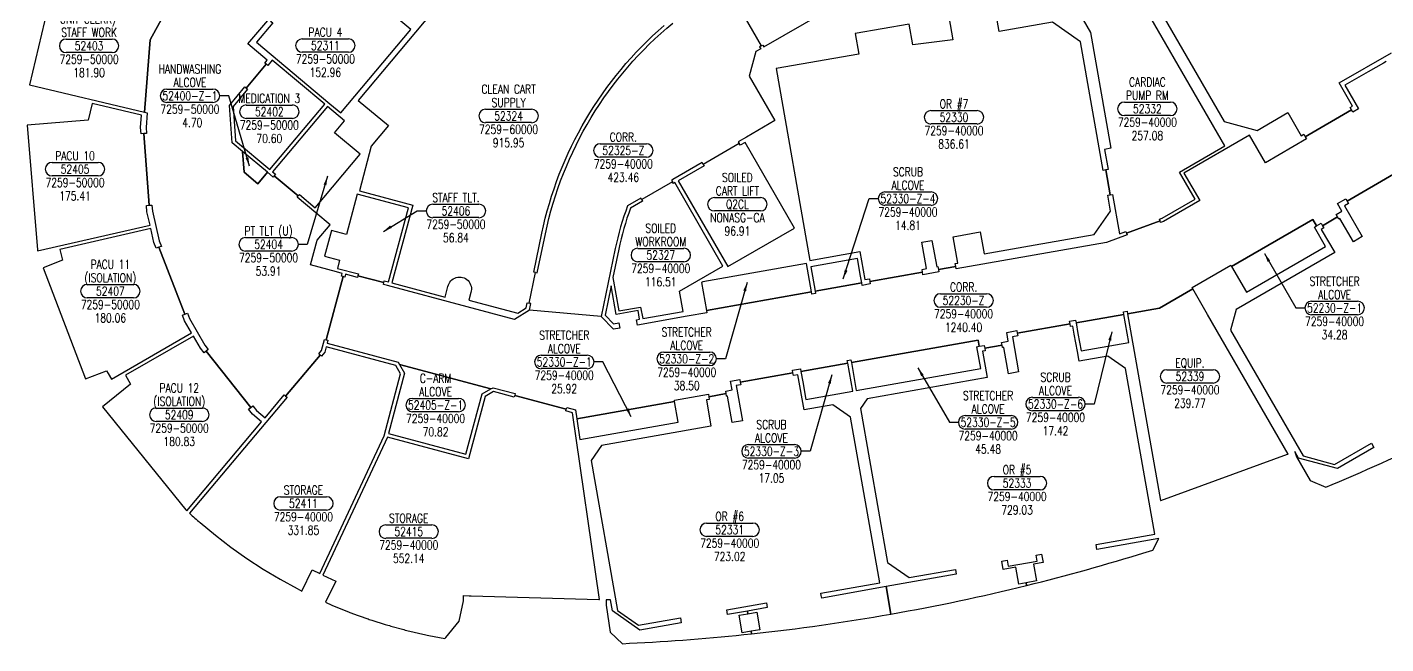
# Model space of a CAD drawing. Extents: x -1769 to 1590, y 4912 to 7368.
# Drawn here: x -1769 to 59, y 4912 to 5741 of the extents above; entities that cross this region are included whole.
import ezdxf
from ezdxf.enums import TextEntityAlignment as Align

# ---------------------------------------------------------------- set-up
doc = ezdxf.new("R2010")
doc.units = 0
doc.header["$LTSCALE"] = 48
doc.header["$MEASUREMENT"] = 0
doc.layers.get('0').update_dxf_attribs({"linetype": 'CONTINUOUS'})
for name, color, linetype in [('AREA', 3, 'CONTINUOUS'), ('AREA2', 1, 'CONTINUOUS'), ('COSTC', 6, 'CONTINUOUS'), ('PLINE2', 5, 'CONTINUOUS'), ('ROOMNA', 4, 'CONTINUOUS'), ('ROOMNO', 4, 'CONTINUOUS'), ('ROOMOV', 4, 'CONTINUOUS')]:
    doc.layers.add(name, color=color, linetype=linetype)
doc.styles.get("Standard").update_dxf_attribs({"font": 'simplex.shx', "width": 0.75, "height": 12})
doc.dimstyles.get("Standard").update_dxf_attribs({"dimtxt": 12, "dimasz": 12, "dimexe": 9, "dimexo": 3, "dimgap": 12, "dimtad": 1, "dimdec": 4, "dimzin": 0, "dimtxsty": 'STANDARD', "dimblk": 'OBLIQUE', "dimcen": 0, "dimdle": 3, "dimclrd": 256, "dimclre": 256, "dimclrt": 256, "dimazin": 3, "dimtfac": 1, "dimtdec": 4, "dimtix": 1, "dimtmove": 0, "dimatfit": 3, "dimtolj": 1, "dimtzin": 0})

# ---------------------------------------------------------------- blocks, each defined once
blk = doc.blocks.new('ROOM')
at = {"layer": 'ROOMOV'}
for p, q in [((-31, 9), (31, 9)), ((31, -9), (-31, -9))]:
    blk.add_line(p, q, dxfattribs=at)
for centre, start, end in [((-31, 0), 90, 270), ((31, 0), 270, 90)]:
    blk.add_arc(centre, 9.04, start, end, dxfattribs=at)
at = {"width": 0.75, "flags": 1}
for tag, p in [('FLFIN', (-60, -36)), ('ICRA', (60, -36)), ('FLTYPE', (-60, -48)), ('USER1', (60, -48)), ('FLCOND', (-60, -60)), ('WLFIN', (-60, -72)), ('SITE', (-24, -72)), ('UCODE', (24, -72)), ('USER2', (60, -60)), ('USER3', (60, -72)), ('WLTYPE', (-60, -84)), ('BLDG', (-24, -84)), ('UDESC', (24, -84)), ('USER4', (60, -84)), ('WLCOND', (-60, -96)), ('CLFIN', (-60, -108)), ('COSTCD', (-24, -108)), ('FLR', (-24, -96)), ('FCODE', (24, -96)), ('FDESC', (24, -108)), ('USER5', (60, -96)), ('USER6', (60, -108)), ('CLTYPE', (-60, -120)), ('DEPTD', (-24, -120)), ('DIVISION', (24, -120)), ('USER7', (60, -120)), ('CLCOND', (-60, -132)), ('CLHT', (-60, -144)), ('CHDATE', (-24, -144)), ('RDES', (-24, -132)), ('CONTACT', (24, -132)), ('OCCUP', (24, -144)), ('USER8', (60, -132)), ('BLOCK', (60, -144)), ('BASE', (-60, -156)), ('CBACK', (-24, -156)), ('PRCONTACT', (24, -156)), ('BLOCK2', (60, -156))]:
    blk.add_attdef(tag, text='', height=6, dxfattribs=at).set_placement(p, align=Align.MIDDLE_CENTER)
at = {"layer": 'AREA', "width": 0.75}
blk.add_attdef('AREA', text='', height=12, dxfattribs=at).set_placement((0, -36), align=Align.MIDDLE_CENTER)
at = {"layer": 'AREA2', "width": 0.75}
blk.add_attdef('AREA2', text='', height=12, dxfattribs=at).set_placement((0, -36), align=Align.MIDDLE_CENTER)
at = {"layer": 'COSTC', "width": 0.75}
blk.add_attdef('COSTC', text='', height=12, dxfattribs=at).set_placement((0, -18), align=Align.MIDDLE_CENTER)
at = {"layer": 'ROOMNA', "width": 0.75}
for tag, p in [('RMNAA', (0, 54)), ('RMNAB', (0, 36)), ('RMNAC', (0, 18))]:
    blk.add_attdef(tag, text='', height=12, dxfattribs=at).set_placement(p, align=Align.MIDDLE_CENTER)
at = {"layer": 'ROOMNO', "width": 0.75}
blk.add_attdef('RMNU', text='', height=12, dxfattribs=at).set_placement((0, 0), align=Align.MIDDLE_CENTER)

msp = doc.modelspace()

# ---------------------------------------------------------------- linework, layer by layer
at = {"layer": 'PLINE2', "color": 6}
for points in [[(-1066.8, 5949.2), (-1323.8, 5642.9), (-1283.2, 5608.9), (-1306.3, 5581.3), (-1322.4, 5521.1), (-1250.4, 5501.8), (-1278.5, 5397.3), (-1207, 5378.2), (-1203.2, 5392.5, -1.049056), (-1172.3, 5384.4), (-1175, 5374.1), (-1109.3, 5356.5), (-1097.8, 5363.6), (-1096.4, 5370.6), (-1094, 5370.1), (-1085.4, 5411.2), (-1087.8, 5411.7), (-1076.8, 5464.1, -0.164728), (-912.4, 5743.4)], [(-826.8, 5794), (-781.8, 5716.1), (-783.9, 5714.9), (-782.4, 5712.3), (-788.8, 5708.6), (-797.7, 5675.3), (-763.2, 5615.6), (-801.5, 5593.5), (-812.7, 5587.1), (-811.4, 5584.8), (-859.9, 5556.8), (-861.2, 5559.1), (-900.4, 5536.4), (-902.2, 5535.4), (-900.9, 5533.3), (-942.5, 5509.3), (-943.7, 5511.4), (-961.5, 5501.1, 0.037112), (-978.1, 5443.5), (-997.1, 5352.3), (-1093.5, 5360.5), (-1091.6, 5369.6), (-1094, 5370.1), (-1085.4, 5411.2), (-1083, 5410.7), (-1072.1, 5463.2, -0.170445), (-900.7, 5746.9)], [(68.9, 5543.4), (6.5, 5507.4), (8.3, 5504.2), (3.1, 5501.2), (27.1, 5459.7), (15, 5452.7), (-3, 5483.8), (-4.3, 5483.1), (-6.1, 5486.2), (-26.7, 5474.3), (-24.9, 5471.2), (-28.1, 5469.3), (-10.1, 5438.2), (-142.8, 5361.6), (-150.3, 5333.6), (-52.7, 5164.6), (-10.2, 5153.2), (39.3, 5181.8), (42.6, 5176), (-6.4, 5147.8), (-58.8, 5161.8), (-63.7, 5170.4), (-63.9, 5170.3), (-61.4, 5163.4), (-43, 5131.6), (-22.1, 5122.4), (-13.3, 5126.3), (-13.3, 5126.3, 0.01475), (136.6, 5194.4)]]:
    msp.add_lwpolyline(points, format="xyb", dxfattribs=at)
for points in [[(-1568.9, 5788.2), (-1680.7, 5825.2), (-1681.8, 5823), (-1688.7, 5825.3), (-1700.7, 5817.9), (-1702.7, 5809.2), (-1707.5, 5810.3), (-1705, 5821), (-1694.8, 5827.3), (-1708, 5831.6), (-1729.9, 5823.9), (-1732.9, 5815.3), (-1732.9, 5815.3, 0.010018), (-1741.5, 5789.4), (-1713.9, 5782.9), (-1713, 5786.9), (-1708.2, 5785.8), (-1710.3, 5777.1), (-1737.9, 5783.6), (-1766.3, 5663.7), (-1611.5, 5627), (-1604, 5724.2)], [(-1612.4, 5598.1), (-1616, 5597.8), (-1616.7, 5606.5), (-1615.4, 5622.9), (-1681.8, 5638.6), (-1687.1, 5616.3), (-1769.3, 5609.6), (-1755.6, 5441.6, 0.000392), (-1755.4, 5440.6), (-1604, 5475), (-1608.1, 5492.9), (-1608.8, 5501.6), (-1605.1, 5501.9)], [(-898, 5532.2), (-899.7, 5531.2), (-900.9, 5533.3), (-942.5, 5509.3), (-941.3, 5507.2), (-957.6, 5497.8, 0.03601), (-973.3, 5442.5), (-981.3, 5404.4), (-973.4, 5359.7), (-943.9, 5364.9), (-941.1, 5349.3), (-886.9, 5358.8), (-891.8, 5386.2), (-833.2, 5420)], [(-291.4, 5282.1), (-315.1, 5298.7), (-353.9, 5291.9), (-356.2, 5304.9), (-360.4, 5328.5), (-360.4, 5328.5), (-362.3, 5339.1), (-365.6, 5338.5), (-366.2, 5342.1), (-437.1, 5329.6), (-436.5, 5326), (-443.6, 5324.8), (-435.3, 5277.5), (-449.1, 5275.1), (-455.3, 5310.5), (-456.9, 5310.3), (-457.5, 5313.8), (-480.9, 5309.7), (-480.3, 5306.1), (-483.9, 5305.5), (-477.6, 5270), (-639, 5241.6), (-648.2, 5228.5), (-611.6, 5021.2), (-582.7, 5001), (-520.3, 5012), (-519.2, 5005.5), (-613.6, 4988.8), (-607.1, 4951.9, 0.016713), (-424.6, 4990.4), (-425.2, 4994), (-434.9, 4992.3), (-438.9, 5014.9), (-456, 5011.9), (-457.9, 5023.1), (-450.6, 5024.4), (-449.2, 5016.3), (-410.3, 5023.1), (-411.7, 5031.2), (-404.4, 5032.5), (-402.5, 5021.3), (-415.2, 5019.1), (-411.3, 4996.4), (-425.2, 4994), (-424.6, 4990.4, 0.014946), (-263.9, 5035.2), (-263.9, 5035.1), (-254.6, 5037.8), (-246.8, 5053.5), (-329.9, 5038.9), (-331, 5045.5), (-331, 5045.5), (-252.1, 5059.3)], [(-1466.2, 5220.7), (-1471.4, 5227.4), (-1468.6, 5229.6), (-1528.4, 5305.3), (-1531.2, 5303.1), (-1536.2, 5309.4), (-1545.7, 5325.8), (-1637.1, 5273.1), (-1630.3, 5261.3), (-1668, 5230.8), (-1556, 5092.2, 0.000798), (-1554.4, 5090.7), (-1453.9, 5210.4)], [(-1289.2, 5191.5), (-1266.8, 5275.2), (-1273.2, 5286.4), (-1366.9, 5311.5), (-1368.9, 5304.2), (-1373.4, 5298.8), (-1375.3, 5300.3), (-1421.6, 5245.2), (-1419.7, 5243.6), (-1550.8, 5087.4, 0.006996), (-1536.6, 5074.7), (-1536.4, 5075), (-1516.1, 5058.1), (-1495.3, 5042), (-1473.8, 5026.7), (-1451.7, 5012.3), (-1429.1, 4998.8), (-1406, 4986.1), (-1399.6, 4982.9), (-1386, 5011.3), (-1375.7, 5006.4)], [(-661.6, 5216.9), (-685.3, 5233.4), (-724.1, 5226.6), (-732.4, 5273.9), (-738.3, 5272.8), (-739, 5276.4), (-809.9, 5263.9), (-809.2, 5260.3), (-815.3, 5259.2), (-806.9, 5212), (-820.7, 5209.6), (-827, 5245), (-828.2, 5244.8), (-828.8, 5248.4), (-852.2, 5244.2), (-851.5, 5240.7), (-855.5, 5240), (-849.3, 5204.5), (-996.6, 5178.5), (-1010.7, 5158.3), (-975.2, 4956.7), (-946.7, 4936.8), (-890.4, 4946.7), (-889.3, 4940.2), (-945, 4930.4), (-981.9, 4956.2), (-984.5, 4970.9), (-990.1, 4971.1), (-990.3, 4963.7), (-985, 4927.7), (-968.5, 4911.9), (-958.9, 4912.6, 0.014671), (-794.8, 4925.3), (-795.4, 4928.7), (-807.1, 4926.6), (-811.3, 4950.3), (-799.6, 4952.3), (-800.2, 4956), (-826.9, 4951.3), (-828.1, 4957.8), (-774.6, 4967.2), (-773.5, 4960.7), (-800.2, 4956), (-799.5, 4952.4), (-787.7, 4954.4), (-783.5, 4930.8), (-795.4, 4928.7), (-794.8, 4925.3, 0.016894), (-607.1, 4951.9), (-607.1, 4951.9), (-613.6, 4988.8), (-700.3, 4973.5), (-700.9, 4976.8), (-701.5, 4980.1), (-622.3, 4994)], [(-1035.8, 5222.8), (-1044.5, 5225.1), (-1043.9, 5227.5), (-1113.4, 5246.1), (-1114.1, 5243.8), (-1141.8, 5251.2), (-1153, 5244.7), (-1175.5, 5160.8), (-1284.5, 5190), (-1371.3, 5004.3), (-1354.2, 4996.1), (-1367.7, 4967.8), (-1359.6, 4964.1, 0.001012), (-1357, 4963), (-1336.2, 4954.6, 0.001864), (-1331.4, 4952.8), (-1312.2, 4945.9, 0.002526), (-1305.7, 4943.7), (-1287.7, 4938, 0.002943), (-1280.1, 4935.8), (-1262.6, 4931, 0.003069), (-1254.5, 4928.9), (-1236.8, 4924.8, 0.00289), (-1229.1, 4923.2), (-1207.4, 4919.1), (-1205.8, 4920.5), (-1188.1, 4942.3), (-1182.4, 4969.5), (-1182.2, 4976.8), (-1174.7, 4976.6), (-1172.1, 4976.5), (-1000.1, 4971.4), (-999.1, 4971.4)]]:
    msp.add_lwpolyline(points, format="xyb", close=True, dxfattribs=at)
for points in [[(-1366.6, 5833.4), (-1378.6, 5819.4), (-1379.8, 5818.1), (-1382.3, 5820.3), (-1441.8, 5749.4), (-1439, 5747.1), (-1460.8, 5721.1), (-1362.1, 5638.3), (-1347.4, 5626), (-1253.2, 5738.3)], [(-299.9, 5828), (-369.7, 5787.8), (-338.6, 5734), (-311.2, 5578.4), (-319.7, 5576.9), (-314.9, 5549.8), (-318.2, 5549.3), (-312.3, 5515.8), (-309, 5516.3), (-299.7, 5463.5), (-291.1, 5466.6), (-290.3, 5464.3), (-245.1, 5480.7), (-246, 5483), (-242.4, 5484.4), (-197.7, 5510.1), (-218.7, 5546.5), (-157.7, 5581.7)], [(-1368.9, 5637.7), (-1439.7, 5697.1), (-1445.7, 5689.9), (-1447.6, 5691.5), (-1474.6, 5659.3), (-1472.7, 5657.7), (-1492.3, 5634.4), (-1488.8, 5588.3), (-1442.9, 5549.9)], [(-1355.8, 5599.3), (-1342.4, 5615.4), (-1365.2, 5634.6), (-1439.2, 5546.7), (-1435.2, 5543.4), (-1436.8, 5541.5), (-1404.6, 5514.5), (-1403, 5516.4), (-1381.7, 5498.5), (-1321.4, 5570.3)], [(-859.9, 5556.8), (-858.6, 5554.6), (-893.3, 5534.5), (-826.7, 5419.2), (-736.9, 5471.1), (-803.4, 5586.4), (-810.1, 5582.5), (-811.4, 5584.8)], [(-1479.4, 5574.1), (-1477.3, 5546.1), (-1458.9, 5530.8), (-1446.1, 5546.1)], [(-1256.4, 5498.4), (-1325.1, 5516.8), (-1339.6, 5462.6), (-1359.9, 5468), (-1369.2, 5433.2), (-1348.9, 5427.8), (-1351.8, 5416.9), (-1323.6, 5409.4), (-1324.3, 5407), (-1289.5, 5397.7), (-1288.9, 5400.1), (-1283.2, 5398.6)], [(-1592.2, 5445.2), (-1595.6, 5443.9), (-1598.7, 5451.8), (-1602.9, 5470.3), (-1725.3, 5442.4), (-1722, 5427.7), (-1748, 5417.8), (-1691, 5268.3), (-1662.5, 5279.1), (-1660.3, 5275.4), (-1656, 5267.8), (-1548.2, 5330.1), (-1557.5, 5346.3), (-1560.5, 5354), (-1557.2, 5355.3)], [(-22.4, 5446.4), (-37.4, 5472.4), (-34.6, 5474), (-39.5, 5482.5), (-148.9, 5419.4), (-128.9, 5384.9)], [(-647.9, 5406.3), (-652.1, 5430.1), (-715.1, 5418.9), (-709.3, 5386.1), (-646.3, 5397.3), (-647.9, 5406.3)], [(-720.8, 5423.4), (-860.2, 5398.8), (-861.9, 5397.8), (-855.3, 5360.4), (-714.1, 5385.3)], [(-181, 5354.8), (-200.9, 5389.3), (-246, 5363.3), (-288.9, 5355.7), (-244.6, 5104.6), (-243.9, 5104.8), (-73.4, 5166.9), (-72.6, 5167.1)], [(-293.7, 5354.9), (-358.1, 5343.5), (-355.6, 5329.4), (-355.6, 5329.4), (-351.4, 5305.8), (-287, 5317.1)], [(-491.6, 5311.5), (-488.4, 5312.1), (-489.8, 5320.3), (-660.4, 5290.2), (-653.8, 5252.4), (-486.3, 5282)], [(-1157.2, 5248), (-1145.5, 5254.7), (-1268.3, 5287.6), (-1261.5, 5275.9), (-1283.3, 5194.8), (-1179, 5166.8)], [(-665.2, 5289.4), (-728.3, 5278.3), (-725.8, 5264.1), (-725.8, 5264.1), (-721.6, 5240.5), (-658.6, 5251.6)], [(-898.2, 5237.7), (-1029.6, 5214.5), (-1025.6, 5186.9), (-893.3, 5210.2)]]:
    msp.add_lwpolyline(points, close=True, dxfattribs=at)
for points in [[(-275.8, 5816.9), (-158.9, 5614.3), (-114.6, 5602.4), (-73.1, 5626.4), (-55.1, 5595.2), (-51.7, 5597.2), (-49.9, 5594), (12.5, 5630), (10.7, 5633.2), (14.1, 5635.2), (-3.9, 5666.4), (66.3, 5706.9)], [(-1568.9, 5788.2), (-1604, 5724.2), (-1611.5, 5627), (-1607.9, 5626.2), (-1609.4, 5606.5), (-1608.8, 5598.4), (-1612.4, 5598.1), (-1605.1, 5501.9), (-1601.5, 5502.1), (-1600.9, 5494), (-1591.7, 5454), (-1588.8, 5446.5), (-1592.2, 5445.2), (-1557.2, 5355.3), (-1553.8, 5356.6), (-1551, 5349.4), (-1530.2, 5313.5), (-1525.6, 5307.6), (-1528.4, 5305.3), (-1468.6, 5229.6), (-1465.7, 5231.9), (-1460.9, 5225.8), (-1449.3, 5216), (-1423.4, 5246.7), (-1421.6, 5245.2), (-1375.3, 5300.3), (-1377.1, 5301.9), (-1373.3, 5306.5), (-1369.3, 5321.4), (-1366.9, 5320.8), (-1344.2, 5405.8), (-1346.5, 5406.4), (-1345.5, 5410.2), (-1353.1, 5412.2), (-1388, 5421.6), (-1379.1, 5454.7), (-1361.8, 5475.4), (-1381.1, 5491.6), (-1406.2, 5512.6), (-1404.6, 5514.5), (-1436.8, 5541.5), (-1438.3, 5539.6), (-1446.1, 5546.1), (-1458.9, 5530.8), (-1477.3, 5546.1), (-1479.4, 5574.1), (-1493.5, 5585.9), (-1497.3, 5636.1), (-1476.5, 5660.9), (-1474.6, 5659.3), (-1447.6, 5691.5), (-1449.5, 5693), (-1446.3, 5696.9), (-1472.3, 5718.7), (-1445.7, 5750.4)], [(-826.8, 5794), (-781.8, 5716.1), (-779.7, 5717.3), (-778.2, 5714.7), (-644.4, 5791.9)], [(-529.1, 5755), (-523.7, 5724.4), (-577.6, 5717.5), (-582.6, 5745.5), (-655.4, 5732.7), (-650.5, 5705.1), (-761.7, 5685.5), (-716.2, 5427.5), (-648.8, 5439.4), (-642.2, 5402), (-636.2, 5403), (-635.6, 5399.1), (-564.7, 5411.6), (-565.3, 5415.5), (-559.4, 5416.6), (-565.7, 5452), (-551.9, 5454.5), (-545.6, 5419), (-543.9, 5419.3), (-543.2, 5415.4), (-519.8, 5419.6), (-520.5, 5423.4), (-517.1, 5424.1), (-523.3, 5459.5), (-487.1, 5465.9), (-481.9, 5436.3), (-413, 5448.5), (-333.8, 5462.4), (-311.8, 5493.9), (-315.5, 5515.2), (-312.3, 5515.8), (-318.2, 5549.3), (-321.4, 5548.7), (-352, 5721.7), (-389.6, 5748.1), (-461.3, 5735.4), (-466.7, 5766)], [(59.1, 5695.1), (55.6, 5693.1), (34.8, 5681.1), (3.7, 5663.1), (22, 5631.3), (14.3, 5626.9), (12.5, 5630), (-49.9, 5594), (-48.1, 5590.9), (-103.3, 5559), (-124.6, 5595.9), (-212.9, 5544.9), (-191.6, 5508), (-240.3, 5479.9), (-244.3, 5478.5), (-245.1, 5480.7), (-290.3, 5464.3), (-289.4, 5462), (-317.2, 5451.9), (-519.2, 5416.3), (-519.8, 5419.6), (-543.2, 5415.4), (-542.6, 5412.2), (-564.1, 5408.4), (-564.7, 5411.6), (-635.6, 5399.1), (-635, 5395.9), (-645.7, 5394), (-646.3, 5397.3), (-709.3, 5386.1), (-708.7, 5382.9), (-713.5, 5382), (-714.1, 5385.3), (-855.3, 5360.4), (-854.7, 5357.1), (-881.5, 5352.4), (-881.5, 5352.4), (-948.2, 5340.7), (-949.5, 5347.8), (-945.3, 5348.5), (-947.3, 5360), (-976.8, 5354.8), (-983.6, 5393.2), (-991.8, 5353.9), (-980.6, 5342.3), (-973.1, 5343.6), (-971.8, 5336.5), (-980.3, 5335), (-997.1, 5352.3), (-1093.5, 5360.5), (-1113.7, 5348.1), (-1177.4, 5365.2), (-1177.4, 5365.2), (-1284.5, 5393.9), (-1284.5, 5393.9), (-1290.1, 5395.4), (-1289.5, 5397.7), (-1324.3, 5407), (-1324.9, 5404.7), (-1340.8, 5408.9), (-1341.8, 5405.2), (-1344.2, 5405.8), (-1366.9, 5320.8), (-1366.9, 5320.8), (-1364.6, 5320.2), (-1365.6, 5316.2), (-1270, 5290.6), (-1268.3, 5287.6), (-1145.5, 5254.7), (-1142.5, 5256.4), (-1112.8, 5248.5), (-1113.4, 5246.1), (-1043.9, 5227.5), (-1043.3, 5229.8), (-1031.4, 5226.7), (-1029.6, 5214.5), (-898.2, 5237.7), (-898.5, 5239.7), (-852.8, 5247.8), (-852.2, 5244.2), (-828.8, 5248.4), (-829.4, 5251.9), (-820.9, 5253.4), (-823.1, 5265.2), (-810.5, 5267.4), (-809.9, 5263.9), (-739, 5276.4), (-739.6, 5280), (-728.9, 5281.8), (-728.3, 5278.3), (-665.2, 5289.4), (-665.9, 5293), (-661.1, 5293.8), (-660.4, 5290.2), (-489.8, 5320.3), (-488.4, 5312.1), (-481.6, 5313.3), (-480.9, 5309.7), (-457.5, 5313.8), (-458.2, 5317.4), (-449.3, 5319), (-451.4, 5330.8), (-437.8, 5333.2), (-437.1, 5329.6), (-366.2, 5342.1), (-366.9, 5345.7), (-358.7, 5347.1), (-358.1, 5343.5), (-293.7, 5354.9), (-294.3, 5358.5), (-289.5, 5359.3), (-288.9, 5355.7), (-246, 5363.3), (-200.9, 5389.3), (-202, 5391.2), (-149.9, 5421.2), (-148.9, 5419.4), (-39.5, 5482.5), (-34.6, 5474), (-28.5, 5477.5), (-26.7, 5474.3), (-6.1, 5486.2), (-7.9, 5489.4), (-0.3, 5493.8), (-6.3, 5504.2), (4.7, 5510.5), (6.5, 5507.4), (68.9, 5543.4)]]:
    msp.add_lwpolyline(points, dxfattribs=at)

# ---------------------------------------------------------------- block references
at = {"layer": 'ROOMNO'}
ref = msp.add_blockref('ROOM', (-1686, 5716.2), dxfattribs=at)
ref.add_attrib('RMNU', '52403', dxfattribs={"height": 12, "width": 0.75}).set_placement((-1686, 5716.2), align=Align.MIDDLE_CENTER)
ref.add_attrib('RMNAB', 'UNIT CLERK/', dxfattribs={"layer": 'ROOMNA', "height": 12, "width": 0.75}).set_placement((-1686, 5752.2), align=Align.MIDDLE_CENTER)
ref.add_attrib('RMNAC', 'STAFF WORK', dxfattribs={"layer": 'ROOMNA', "height": 12, "width": 0.75}).set_placement((-1686, 5734.2), align=Align.MIDDLE_CENTER)
ref.add_attrib('COSTC', '7259-50000', dxfattribs={"layer": 'COSTC', "height": 12, "width": 0.75}).set_placement((-1686, 5698.2), align=Align.MIDDLE_CENTER)
ref.add_attrib('AREA2', '181.90', dxfattribs={"layer": 'AREA2', "height": 12, "width": 0.75}).set_placement((-1686, 5680.2), align=Align.MIDDLE_CENTER)
ref = msp.add_blockref('ROOM', (-1368.1, 5716.6), dxfattribs=at)
ref.add_attrib('RMNU', '52311', dxfattribs={"height": 12, "width": 0.75}).set_placement((-1368.1, 5716.6), align=Align.MIDDLE_CENTER)
ref.add_attrib('RMNAC', 'PACU 4', dxfattribs={"layer": 'ROOMNA', "height": 12, "width": 0.75}).set_placement((-1368.1, 5734.6), align=Align.MIDDLE_CENTER)
ref.add_attrib('COSTC', '7259-50000', dxfattribs={"layer": 'COSTC', "height": 12, "width": 0.75}).set_placement((-1368.1, 5698.6), align=Align.MIDDLE_CENTER)
ref.add_attrib('AREA2', '152.96', dxfattribs={"layer": 'AREA2', "height": 12, "width": 0.75}).set_placement((-1368.1, 5680.6), align=Align.MIDDLE_CENTER)
ref = msp.add_blockref('ROOM', (-1550.3, 5649), dxfattribs=at)
ref.add_attrib('RMNU', '52400-Z-1', dxfattribs={"height": 12, "width": 0.75}).set_placement((-1550.3, 5649), align=Align.MIDDLE_CENTER)
ref.add_attrib('RMNAB', 'HANDWASHING', dxfattribs={"layer": 'ROOMNA', "height": 12, "width": 0.75}).set_placement((-1550.3, 5685), align=Align.MIDDLE_CENTER)
ref.add_attrib('RMNAC', 'ALCOVE', dxfattribs={"layer": 'ROOMNA', "height": 12, "width": 0.75}).set_placement((-1550.3, 5667), align=Align.MIDDLE_CENTER)
ref.add_attrib('COSTC', '7259-50000', dxfattribs={"layer": 'COSTC', "height": 12, "width": 0.75}).set_placement((-1550.3, 5631), align=Align.MIDDLE_CENTER)
ref.add_attrib('AREA2', ' 4.70', dxfattribs={"layer": 'AREA2', "height": 12, "width": 0.75}).set_placement((-1550.3, 5613), align=Align.MIDDLE_CENTER)
ref = msp.add_blockref('ROOM', (-262.1, 5631.5), dxfattribs=at)
ref.add_attrib('RMNU', '52332', dxfattribs={"height": 12, "width": 0.75}).set_placement((-262.1, 5631.5), align=Align.MIDDLE_CENTER)
ref.add_attrib('RMNAB', 'CARDIAC', dxfattribs={"layer": 'ROOMNA', "height": 12, "width": 0.75}).set_placement((-262.1, 5667.5), align=Align.MIDDLE_CENTER)
ref.add_attrib('RMNAC', 'PUMP RM', dxfattribs={"layer": 'ROOMNA', "height": 12, "width": 0.75}).set_placement((-262.1, 5649.5), align=Align.MIDDLE_CENTER)
ref.add_attrib('COSTC', '7259-40000', dxfattribs={"layer": 'COSTC', "height": 12, "width": 0.75}).set_placement((-262.1, 5613.5), align=Align.MIDDLE_CENTER)
ref.add_attrib('AREA2', '257.08', dxfattribs={"layer": 'AREA2', "height": 12, "width": 0.75}).set_placement((-262.1, 5595.5), align=Align.MIDDLE_CENTER)
ref = msp.add_blockref('ROOM', (-1443.5, 5627.6), dxfattribs=at)
ref.add_attrib('RMNU', '52402', dxfattribs={"height": 12, "width": 0.75}).set_placement((-1443.5, 5627.6), align=Align.MIDDLE_CENTER)
ref.add_attrib('RMNAC', 'MEDICATION 3', dxfattribs={"layer": 'ROOMNA', "height": 12, "width": 0.75}).set_placement((-1443.5, 5645.6), align=Align.MIDDLE_CENTER)
ref.add_attrib('COSTC', '7259-50000', dxfattribs={"layer": 'COSTC', "height": 12, "width": 0.75}).set_placement((-1443.5, 5609.6), align=Align.MIDDLE_CENTER)
ref.add_attrib('AREA2', '70.60', dxfattribs={"layer": 'AREA2', "height": 12, "width": 0.75}).set_placement((-1443.5, 5591.6), align=Align.MIDDLE_CENTER)
ref = msp.add_blockref('ROOM', (-1121.6, 5621.9), dxfattribs=at)
ref.add_attrib('RMNU', '52324', dxfattribs={"height": 12, "width": 0.75}).set_placement((-1121.6, 5621.9), align=Align.MIDDLE_CENTER)
ref.add_attrib('RMNAB', 'CLEAN CART', dxfattribs={"layer": 'ROOMNA', "height": 12, "width": 0.75}).set_placement((-1121.6, 5657.9), align=Align.MIDDLE_CENTER)
ref.add_attrib('RMNAC', 'SUPPLY', dxfattribs={"layer": 'ROOMNA', "height": 12, "width": 0.75}).set_placement((-1121.6, 5639.9), align=Align.MIDDLE_CENTER)
ref.add_attrib('COSTC', '7259-60000', dxfattribs={"layer": 'COSTC', "height": 12, "width": 0.75}).set_placement((-1121.6, 5603.9), align=Align.MIDDLE_CENTER)
ref.add_attrib('AREA2', '915.95', dxfattribs={"layer": 'AREA2', "height": 12, "width": 0.75}).set_placement((-1121.6, 5585.9), align=Align.MIDDLE_CENTER)
ref = msp.add_blockref('ROOM', (-522.3, 5620.1), dxfattribs=at)
ref.add_attrib('RMNU', '52330', dxfattribs={"height": 12, "width": 0.75}).set_placement((-522.3, 5620.1), align=Align.MIDDLE_CENTER)
ref.add_attrib('RMNAC', 'OR #7', dxfattribs={"layer": 'ROOMNA', "height": 12, "width": 0.75}).set_placement((-522.3, 5638.1), align=Align.MIDDLE_CENTER)
ref.add_attrib('COSTC', '7259-40000', dxfattribs={"layer": 'COSTC', "height": 12, "width": 0.75}).set_placement((-522.3, 5602.1), align=Align.MIDDLE_CENTER)
ref.add_attrib('AREA2', '836.61', dxfattribs={"layer": 'AREA2', "height": 12, "width": 0.75}).set_placement((-522.3, 5584.1), align=Align.MIDDLE_CENTER)
ref = msp.add_blockref('ROOM', (-967.2, 5575.4), dxfattribs=at)
ref.add_attrib('RMNU', '52325-Z', dxfattribs={"height": 12, "width": 0.75}).set_placement((-967.2, 5575.4), align=Align.MIDDLE_CENTER)
ref.add_attrib('RMNAC', 'CORR.', dxfattribs={"layer": 'ROOMNA', "height": 12, "width": 0.75}).set_placement((-967.2, 5593.4), align=Align.MIDDLE_CENTER)
ref.add_attrib('COSTC', '7259-40000', dxfattribs={"layer": 'COSTC', "height": 12, "width": 0.75}).set_placement((-967.2, 5557.4), align=Align.MIDDLE_CENTER)
ref.add_attrib('AREA2', '423.46', dxfattribs={"layer": 'AREA2', "height": 12, "width": 0.75}).set_placement((-967.2, 5539.4), align=Align.MIDDLE_CENTER)
ref = msp.add_blockref('ROOM', (-1704.9, 5550.3), dxfattribs=at)
ref.add_attrib('RMNU', '52405', dxfattribs={"height": 12, "width": 0.75}).set_placement((-1704.9, 5550.3), align=Align.MIDDLE_CENTER)
ref.add_attrib('RMNAC', 'PACU 10', dxfattribs={"layer": 'ROOMNA', "height": 12, "width": 0.75}).set_placement((-1704.9, 5568.3), align=Align.MIDDLE_CENTER)
ref.add_attrib('COSTC', '7259-50000', dxfattribs={"layer": 'COSTC', "height": 12, "width": 0.75}).set_placement((-1704.9, 5532.3), align=Align.MIDDLE_CENTER)
ref.add_attrib('AREA2', '175.41', dxfattribs={"layer": 'AREA2', "height": 12, "width": 0.75}).set_placement((-1704.9, 5514.3), align=Align.MIDDLE_CENTER)
ref = msp.add_blockref('ROOM', (-813.7, 5503.1), dxfattribs=at)
ref.add_attrib('RMNU', 'Q2CL', dxfattribs={"height": 12, "width": 0.75}).set_placement((-813.7, 5503.1), align=Align.MIDDLE_CENTER)
ref.add_attrib('RMNAB', 'SOILED', dxfattribs={"layer": 'ROOMNA', "height": 12, "width": 0.75}).set_placement((-813.7, 5539.1), align=Align.MIDDLE_CENTER)
ref.add_attrib('RMNAC', 'CART LIFT', dxfattribs={"layer": 'ROOMNA', "height": 12, "width": 0.75}).set_placement((-813.7, 5521.1), align=Align.MIDDLE_CENTER)
ref.add_attrib('COSTC', 'NONASG-CA', dxfattribs={"layer": 'COSTC', "height": 12, "width": 0.75}).set_placement((-813.7, 5485.1), align=Align.MIDDLE_CENTER)
ref.add_attrib('AREA2', '96.91', dxfattribs={"layer": 'AREA2', "height": 12, "width": 0.75}).set_placement((-813.7, 5467.1), align=Align.MIDDLE_CENTER)
ref = msp.add_blockref('ROOM', (-584.2, 5510.7), dxfattribs=at)
ref.add_attrib('RMNU', '52330-Z-4', dxfattribs={"height": 12, "width": 0.75}).set_placement((-584.2, 5510.7), align=Align.MIDDLE_CENTER)
ref.add_attrib('RMNAB', 'SCRUB', dxfattribs={"layer": 'ROOMNA', "height": 12, "width": 0.75}).set_placement((-584.2, 5546.7), align=Align.MIDDLE_CENTER)
ref.add_attrib('RMNAC', 'ALCOVE', dxfattribs={"layer": 'ROOMNA', "height": 12, "width": 0.75}).set_placement((-584.2, 5528.7), align=Align.MIDDLE_CENTER)
ref.add_attrib('COSTC', '7259-40000', dxfattribs={"layer": 'COSTC', "height": 12, "width": 0.75}).set_placement((-584.2, 5492.7), align=Align.MIDDLE_CENTER)
ref.add_attrib('AREA2', '14.81', dxfattribs={"layer": 'AREA2', "height": 12, "width": 0.75}).set_placement((-584.2, 5474.7), align=Align.MIDDLE_CENTER)
ref = msp.add_blockref('ROOM', (-1192.4, 5494.1), dxfattribs=at)
ref.add_attrib('RMNU', '52406', dxfattribs={"height": 12, "width": 0.75}).set_placement((-1192.4, 5494.1), align=Align.MIDDLE_CENTER)
ref.add_attrib('RMNAC', 'STAFF TLT.', dxfattribs={"layer": 'ROOMNA', "height": 12, "width": 0.75}).set_placement((-1192.4, 5512.1), align=Align.MIDDLE_CENTER)
ref.add_attrib('COSTC', '7259-50000', dxfattribs={"layer": 'COSTC', "height": 12, "width": 0.75}).set_placement((-1192.4, 5476.1), align=Align.MIDDLE_CENTER)
ref.add_attrib('AREA2', '56.84', dxfattribs={"layer": 'AREA2', "height": 12, "width": 0.75}).set_placement((-1192.4, 5458.1), align=Align.MIDDLE_CENTER)
ref = msp.add_blockref('ROOM', (-1444.5, 5449.2), dxfattribs=at)
ref.add_attrib('RMNU', '52404', dxfattribs={"height": 12, "width": 0.75}).set_placement((-1444.5, 5449.2), align=Align.MIDDLE_CENTER)
ref.add_attrib('RMNAC', 'PT TLT (U)', dxfattribs={"layer": 'ROOMNA', "height": 12, "width": 0.75}).set_placement((-1444.5, 5467.2), align=Align.MIDDLE_CENTER)
ref.add_attrib('COSTC', '7259-50000', dxfattribs={"layer": 'COSTC', "height": 12, "width": 0.75}).set_placement((-1444.5, 5431.2), align=Align.MIDDLE_CENTER)
ref.add_attrib('AREA2', '53.91', dxfattribs={"layer": 'AREA2', "height": 12, "width": 0.75}).set_placement((-1444.5, 5413.2), align=Align.MIDDLE_CENTER)
ref = msp.add_blockref('ROOM', (-916.8, 5434.8), dxfattribs=at)
ref.add_attrib('RMNU', '52327', dxfattribs={"height": 12, "width": 0.75}).set_placement((-916.8, 5434.8), align=Align.MIDDLE_CENTER)
ref.add_attrib('RMNAB', 'SOILED', dxfattribs={"layer": 'ROOMNA', "height": 12, "width": 0.75}).set_placement((-916.8, 5470.8), align=Align.MIDDLE_CENTER)
ref.add_attrib('RMNAC', 'WORKROOM', dxfattribs={"layer": 'ROOMNA', "height": 12, "width": 0.75}).set_placement((-916.8, 5452.8), align=Align.MIDDLE_CENTER)
ref.add_attrib('COSTC', '7259-40000', dxfattribs={"layer": 'COSTC', "height": 12, "width": 0.75}).set_placement((-916.8, 5416.8), align=Align.MIDDLE_CENTER)
ref.add_attrib('AREA2', '116.51', dxfattribs={"layer": 'AREA2', "height": 12, "width": 0.75}).set_placement((-916.8, 5398.8), align=Align.MIDDLE_CENTER)
ref = msp.add_blockref('ROOM', (-1657.4, 5386.2), dxfattribs=at)
ref.add_attrib('RMNU', '52407', dxfattribs={"height": 12, "width": 0.75}).set_placement((-1657.4, 5386.2), align=Align.MIDDLE_CENTER)
ref.add_attrib('RMNAB', 'PACU 11', dxfattribs={"layer": 'ROOMNA', "height": 12, "width": 0.75}).set_placement((-1657.4, 5422.2), align=Align.MIDDLE_CENTER)
ref.add_attrib('RMNAC', '(ISOLATION)', dxfattribs={"layer": 'ROOMNA', "height": 12, "width": 0.75}).set_placement((-1657.4, 5404.2), align=Align.MIDDLE_CENTER)
ref.add_attrib('COSTC', '7259-50000', dxfattribs={"layer": 'COSTC', "height": 12, "width": 0.75}).set_placement((-1657.4, 5368.2), align=Align.MIDDLE_CENTER)
ref.add_attrib('AREA2', '180.06', dxfattribs={"layer": 'AREA2', "height": 12, "width": 0.75}).set_placement((-1657.4, 5350.2), align=Align.MIDDLE_CENTER)
ref = msp.add_blockref('ROOM', (-509.4, 5373.7), dxfattribs=at)
ref.add_attrib('RMNU', '52230-Z', dxfattribs={"height": 12, "width": 0.75}).set_placement((-509.4, 5373.7), align=Align.MIDDLE_CENTER)
ref.add_attrib('RMNAC', 'CORR.', dxfattribs={"layer": 'ROOMNA', "height": 12, "width": 0.75}).set_placement((-509.4, 5391.7), align=Align.MIDDLE_CENTER)
ref.add_attrib('COSTC', '7259-40000', dxfattribs={"layer": 'COSTC', "height": 12, "width": 0.75}).set_placement((-509.4, 5355.7), align=Align.MIDDLE_CENTER)
ref.add_attrib('AREA2', '1240.40', dxfattribs={"layer": 'AREA2', "height": 12, "width": 0.75}).set_placement((-509.4, 5337.7), align=Align.MIDDLE_CENTER)
ref = msp.add_blockref('ROOM', (-10.2, 5363.6), dxfattribs=at)
ref.add_attrib('RMNU', '52230-Z-1', dxfattribs={"height": 12, "width": 0.75}).set_placement((-10.2, 5363.6), align=Align.MIDDLE_CENTER)
ref.add_attrib('RMNAB', 'STRETCHER', dxfattribs={"layer": 'ROOMNA', "height": 12, "width": 0.75}).set_placement((-10.2, 5399.6), align=Align.MIDDLE_CENTER)
ref.add_attrib('RMNAC', 'ALCOVE', dxfattribs={"layer": 'ROOMNA', "height": 12, "width": 0.75}).set_placement((-10.2, 5381.6), align=Align.MIDDLE_CENTER)
ref.add_attrib('COSTC', '7259-40000', dxfattribs={"layer": 'COSTC', "height": 12, "width": 0.75}).set_placement((-10.2, 5345.6), align=Align.MIDDLE_CENTER)
ref.add_attrib('AREA2', '34.28', dxfattribs={"layer": 'AREA2', "height": 12, "width": 0.75}).set_placement((-10.2, 5327.6), align=Align.MIDDLE_CENTER)
ref = msp.add_blockref('ROOM', (-1046.7, 5291), dxfattribs=at)
ref.add_attrib('RMNU', '52330-Z-1', dxfattribs={"height": 12, "width": 0.75}).set_placement((-1046.7, 5291), align=Align.MIDDLE_CENTER)
ref.add_attrib('RMNAB', 'STRETCHER', dxfattribs={"layer": 'ROOMNA', "height": 12, "width": 0.75}).set_placement((-1046.7, 5327), align=Align.MIDDLE_CENTER)
ref.add_attrib('RMNAC', 'ALCOVE', dxfattribs={"layer": 'ROOMNA', "height": 12, "width": 0.75}).set_placement((-1046.7, 5309), align=Align.MIDDLE_CENTER)
ref.add_attrib('COSTC', '7259-40000', dxfattribs={"layer": 'COSTC', "height": 12, "width": 0.75}).set_placement((-1046.7, 5273), align=Align.MIDDLE_CENTER)
ref.add_attrib('AREA2', '25.92', dxfattribs={"layer": 'AREA2', "height": 12, "width": 0.75}).set_placement((-1046.7, 5255), align=Align.MIDDLE_CENTER)
ref = msp.add_blockref('ROOM', (-881.9, 5295.2), dxfattribs=at)
ref.add_attrib('RMNU', '52330-Z-2', dxfattribs={"height": 12, "width": 0.75}).set_placement((-881.9, 5295.2), align=Align.MIDDLE_CENTER)
ref.add_attrib('RMNAB', 'STRETCHER', dxfattribs={"layer": 'ROOMNA', "height": 12, "width": 0.75}).set_placement((-881.9, 5331.2), align=Align.MIDDLE_CENTER)
ref.add_attrib('RMNAC', 'ALCOVE', dxfattribs={"layer": 'ROOMNA', "height": 12, "width": 0.75}).set_placement((-881.9, 5313.2), align=Align.MIDDLE_CENTER)
ref.add_attrib('COSTC', '7259-40000', dxfattribs={"layer": 'COSTC', "height": 12, "width": 0.75}).set_placement((-881.9, 5277.2), align=Align.MIDDLE_CENTER)
ref.add_attrib('AREA2', '38.50', dxfattribs={"layer": 'AREA2', "height": 12, "width": 0.75}).set_placement((-881.9, 5259.2), align=Align.MIDDLE_CENTER)
ref = msp.add_blockref('ROOM', (-204.8, 5271.5), dxfattribs=at)
ref.add_attrib('RMNU', '52339', dxfattribs={"height": 12, "width": 0.75}).set_placement((-204.8, 5271.5), align=Align.MIDDLE_CENTER)
ref.add_attrib('RMNAC', 'EQUIP.', dxfattribs={"layer": 'ROOMNA', "height": 12, "width": 0.75}).set_placement((-204.8, 5289.5), align=Align.MIDDLE_CENTER)
ref.add_attrib('COSTC', '7259-40000', dxfattribs={"layer": 'COSTC', "height": 12, "width": 0.75}).set_placement((-204.8, 5253.5), align=Align.MIDDLE_CENTER)
ref.add_attrib('AREA2', '239.77', dxfattribs={"layer": 'AREA2', "height": 12, "width": 0.75}).set_placement((-204.8, 5235.5), align=Align.MIDDLE_CENTER)
ref = msp.add_blockref('ROOM', (-1219.8, 5233), dxfattribs=at)
ref.add_attrib('RMNU', '52405-Z-1', dxfattribs={"height": 12, "width": 0.75}).set_placement((-1219.8, 5233), align=Align.MIDDLE_CENTER)
ref.add_attrib('RMNAB', 'C-ARM', dxfattribs={"layer": 'ROOMNA', "height": 12, "width": 0.75}).set_placement((-1219.8, 5269), align=Align.MIDDLE_CENTER)
ref.add_attrib('RMNAC', 'ALCOVE', dxfattribs={"layer": 'ROOMNA', "height": 12, "width": 0.75}).set_placement((-1219.8, 5251), align=Align.MIDDLE_CENTER)
ref.add_attrib('COSTC', '7259-40000', dxfattribs={"layer": 'COSTC', "height": 12, "width": 0.75}).set_placement((-1219.8, 5215), align=Align.MIDDLE_CENTER)
ref.add_attrib('AREA2', '70.82', dxfattribs={"layer": 'AREA2', "height": 12, "width": 0.75}).set_placement((-1219.8, 5197), align=Align.MIDDLE_CENTER)
ref = msp.add_blockref('ROOM', (-385.7, 5234.4), dxfattribs=at)
ref.add_attrib('RMNU', '52330-Z-6', dxfattribs={"height": 12, "width": 0.75}).set_placement((-385.7, 5234.4), align=Align.MIDDLE_CENTER)
ref.add_attrib('RMNAB', 'SCRUB', dxfattribs={"layer": 'ROOMNA', "height": 12, "width": 0.75}).set_placement((-385.7, 5270.4), align=Align.MIDDLE_CENTER)
ref.add_attrib('RMNAC', 'ALCOVE', dxfattribs={"layer": 'ROOMNA', "height": 12, "width": 0.75}).set_placement((-385.7, 5252.4), align=Align.MIDDLE_CENTER)
ref.add_attrib('COSTC', '7259-40000', dxfattribs={"layer": 'COSTC', "height": 12, "width": 0.75}).set_placement((-385.7, 5216.4), align=Align.MIDDLE_CENTER)
ref.add_attrib('AREA2', '17.42', dxfattribs={"layer": 'AREA2', "height": 12, "width": 0.75}).set_placement((-385.7, 5198.4), align=Align.MIDDLE_CENTER)
ref = msp.add_blockref('ROOM', (-1564.7, 5220), dxfattribs=at)
ref.add_attrib('RMNU', '52409', dxfattribs={"height": 12, "width": 0.75}).set_placement((-1564.7, 5220), align=Align.MIDDLE_CENTER)
ref.add_attrib('RMNAB', 'PACU 12', dxfattribs={"layer": 'ROOMNA', "height": 12, "width": 0.75}).set_placement((-1564.7, 5256), align=Align.MIDDLE_CENTER)
ref.add_attrib('RMNAC', '(ISOLATION)', dxfattribs={"layer": 'ROOMNA', "height": 12, "width": 0.75}).set_placement((-1564.7, 5238), align=Align.MIDDLE_CENTER)
ref.add_attrib('COSTC', '7259-50000', dxfattribs={"layer": 'COSTC', "height": 12, "width": 0.75}).set_placement((-1564.7, 5202), align=Align.MIDDLE_CENTER)
ref.add_attrib('AREA2', '180.83', dxfattribs={"layer": 'AREA2', "height": 12, "width": 0.75}).set_placement((-1564.7, 5184), align=Align.MIDDLE_CENTER)
ref = msp.add_blockref('ROOM', (-476.4, 5209.8), dxfattribs=at)
ref.add_attrib('RMNU', '52330-Z-5', dxfattribs={"height": 12, "width": 0.75}).set_placement((-476.4, 5209.8), align=Align.MIDDLE_CENTER)
ref.add_attrib('RMNAB', 'STRETCHER', dxfattribs={"layer": 'ROOMNA', "height": 12, "width": 0.75}).set_placement((-476.4, 5245.8), align=Align.MIDDLE_CENTER)
ref.add_attrib('RMNAC', 'ALCOVE', dxfattribs={"layer": 'ROOMNA', "height": 12, "width": 0.75}).set_placement((-476.4, 5227.8), align=Align.MIDDLE_CENTER)
ref.add_attrib('COSTC', '7259-40000', dxfattribs={"layer": 'COSTC', "height": 12, "width": 0.75}).set_placement((-476.4, 5191.8), align=Align.MIDDLE_CENTER)
ref.add_attrib('AREA2', '45.48', dxfattribs={"layer": 'AREA2', "height": 12, "width": 0.75}).set_placement((-476.4, 5173.8), align=Align.MIDDLE_CENTER)
ref = msp.add_blockref('ROOM', (-767.9, 5170.8), dxfattribs=at)
ref.add_attrib('RMNU', '52330-Z-3', dxfattribs={"height": 12, "width": 0.75}).set_placement((-767.9, 5170.8), align=Align.MIDDLE_CENTER)
ref.add_attrib('RMNAB', 'SCRUB', dxfattribs={"layer": 'ROOMNA', "height": 12, "width": 0.75}).set_placement((-767.9, 5206.8), align=Align.MIDDLE_CENTER)
ref.add_attrib('RMNAC', 'ALCOVE', dxfattribs={"layer": 'ROOMNA', "height": 12, "width": 0.75}).set_placement((-767.9, 5188.8), align=Align.MIDDLE_CENTER)
ref.add_attrib('COSTC', '7259-40000', dxfattribs={"layer": 'COSTC', "height": 12, "width": 0.75}).set_placement((-767.9, 5152.8), align=Align.MIDDLE_CENTER)
ref.add_attrib('AREA2', '17.05', dxfattribs={"layer": 'AREA2', "height": 12, "width": 0.75}).set_placement((-767.9, 5134.8), align=Align.MIDDLE_CENTER)
ref = msp.add_blockref('ROOM', (-437.4, 5128), dxfattribs=at)
ref.add_attrib('RMNU', '52333', dxfattribs={"height": 12, "width": 0.75}).set_placement((-437.4, 5128), align=Align.MIDDLE_CENTER)
ref.add_attrib('RMNAC', 'OR #5', dxfattribs={"layer": 'ROOMNA', "height": 12, "width": 0.75}).set_placement((-437.4, 5146), align=Align.MIDDLE_CENTER)
ref.add_attrib('COSTC', '7259-40000', dxfattribs={"layer": 'COSTC', "height": 12, "width": 0.75}).set_placement((-437.4, 5110), align=Align.MIDDLE_CENTER)
ref.add_attrib('AREA2', '729.03', dxfattribs={"layer": 'AREA2', "height": 12, "width": 0.75}).set_placement((-437.4, 5092), align=Align.MIDDLE_CENTER)
ref = msp.add_blockref('ROOM', (-1397.6, 5100.7), dxfattribs=at)
ref.add_attrib('RMNU', '52411', dxfattribs={"height": 12, "width": 0.75}).set_placement((-1397.6, 5100.7), align=Align.MIDDLE_CENTER)
ref.add_attrib('RMNAC', 'STORAGE', dxfattribs={"layer": 'ROOMNA', "height": 12, "width": 0.75}).set_placement((-1397.6, 5118.7), align=Align.MIDDLE_CENTER)
ref.add_attrib('COSTC', '7259-40000', dxfattribs={"layer": 'COSTC', "height": 12, "width": 0.75}).set_placement((-1397.6, 5082.7), align=Align.MIDDLE_CENTER)
ref.add_attrib('AREA2', '331.85', dxfattribs={"layer": 'AREA2', "height": 12, "width": 0.75}).set_placement((-1397.6, 5064.7), align=Align.MIDDLE_CENTER)
ref = msp.add_blockref('ROOM', (-1255.9, 5062.8), dxfattribs=at)
ref.add_attrib('RMNU', '52415', dxfattribs={"height": 12, "width": 0.75}).set_placement((-1255.9, 5062.8), align=Align.MIDDLE_CENTER)
ref.add_attrib('RMNAC', 'STORAGE', dxfattribs={"layer": 'ROOMNA', "height": 12, "width": 0.75}).set_placement((-1255.9, 5080.8), align=Align.MIDDLE_CENTER)
ref.add_attrib('COSTC', '7259-40000', dxfattribs={"layer": 'COSTC', "height": 12, "width": 0.75}).set_placement((-1255.9, 5044.8), align=Align.MIDDLE_CENTER)
ref.add_attrib('AREA2', '552.14', dxfattribs={"layer": 'AREA2', "height": 12, "width": 0.75}).set_placement((-1255.9, 5026.8), align=Align.MIDDLE_CENTER)
ref = msp.add_blockref('ROOM', (-824.1, 5065.3), dxfattribs=at)
ref.add_attrib('RMNU', '52331', dxfattribs={"height": 12, "width": 0.75}).set_placement((-824.1, 5065.3), align=Align.MIDDLE_CENTER)
ref.add_attrib('RMNAC', 'OR #6', dxfattribs={"layer": 'ROOMNA', "height": 12, "width": 0.75}).set_placement((-824.1, 5083.3), align=Align.MIDDLE_CENTER)
ref.add_attrib('COSTC', '7259-40000', dxfattribs={"layer": 'COSTC', "height": 12, "width": 0.75}).set_placement((-824.1, 5047.3), align=Align.MIDDLE_CENTER)
ref.add_attrib('AREA2', '723.02', dxfattribs={"layer": 'AREA2', "height": 12, "width": 0.75}).set_placement((-824.1, 5029.3), align=Align.MIDDLE_CENTER)

# ---------------------------------------------------------------- leaders
for points in [[(-1470.2, 5554.2), (-1498.2, 5649), (-1510.2, 5649)], [(-1365.2, 5540.7), (-1392.4, 5449.2), (-1404.4, 5449.2)], [(-671.2, 5403), (-636.3, 5510.7), (-624.3, 5510.7)], [(-1290.1, 5466.7), (-1244.4, 5494.1), (-1232.4, 5494.1)], [(-104.6, 5437), (-62.3, 5363.6), (-50.3, 5363.6)], [(-800.6, 5398.1), (-829.9, 5295.2), (-841.9, 5295.2)], [(-309.9, 5331.7), (-333.6, 5234.4), (-345.6, 5234.4)], [(-956.5, 5217.2), (-994.6, 5291), (-1006.6, 5291)], [(-570.8, 5283.1), (-528.4, 5209.8), (-516.4, 5209.8)], [(-686.6, 5273.7), (-715.9, 5170.8), (-727.9, 5170.8)]]:
    msp.add_leader(points, dimstyle='STANDARD', override={"dimgap": 12, "dimtad": 0}, dxfattribs=at)

doc.saveas('drawing.dxf')
